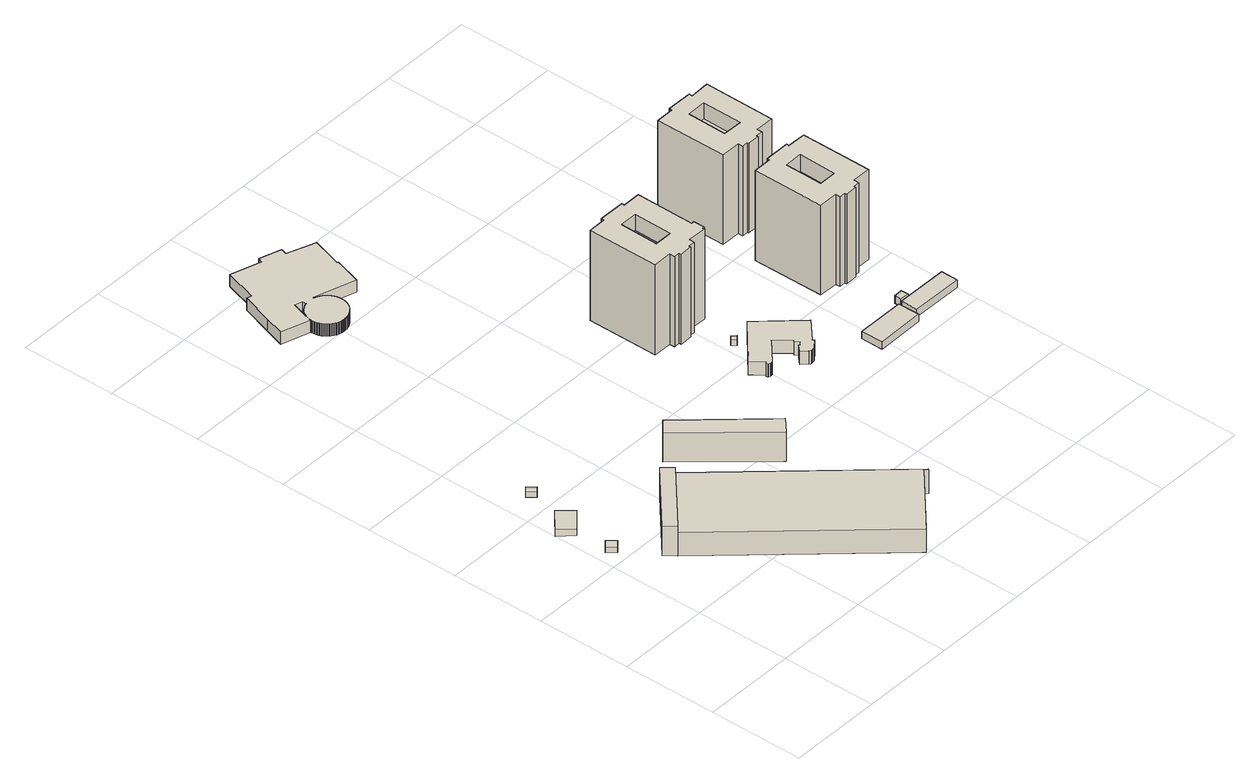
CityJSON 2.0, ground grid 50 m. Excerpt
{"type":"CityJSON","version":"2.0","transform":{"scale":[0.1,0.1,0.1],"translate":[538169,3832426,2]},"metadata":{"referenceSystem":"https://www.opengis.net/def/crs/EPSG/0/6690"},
"CityObjects":{
"building1":{"type":"Building","attributes":{"class":"3001","BuildingDetailAttribute.specifiedBuildingCoverageRate":0.6,"BuildingDetailAttribute.surveyYear":2017,"BuildingHighTideRiskAttribute.description":"1","BuildingHighTideRiskAttribute.rank":"2","BuildingHighTideRiskAttribute.depth":2.82,"BuildingIDAttribute.prefecture":"27","BuildingIDAttribute.city":"27125"},"geometry":[{"type":"Solid","lod":"1","boundaries":[[[[0,1,2,3]],[[2,4,5,3]],[[1,6,4,2]],[[0,7,6,1]],[[3,5,7,0]],[[4,6,7,5]]]]}]},
"building2":{"type":"Building","attributes":{"計測周辺長":46.08,"1/2500図郭":74,"区名":"住之江区","町丁目名称":"南港中６丁目","街区番号":1,"class":"3001","usage":"431","measuredHeight":3.9,"storeysAboveGround":1,"BuildingDetailAttribute.buildingRoofEdgeArea":129.19,"BuildingDetailAttribute.buildingStructureType":"610","BuildingDetailAttribute.buildingStructureOrgType":"2","BuildingDetailAttribute.detailedUsage":"1710","BuildingDetailAttribute.specifiedBuildingCoverageRate":0.6,"BuildingDetailAttribute.surveyYear":2017,"BuildingHighTideRiskAttribute.description":"1","BuildingHighTideRiskAttribute.rank":"2","BuildingHighTideRiskAttribute.depth":2.91,"BuildingIDAttribute.prefecture":"27","BuildingIDAttribute.city":"27125"},"geometry":[{"type":"Solid","lod":"1","boundaries":[[[[8,9,10,11]],[[10,12,13,11]],[[9,14,12,10]],[[8,15,14,9]],[[11,13,15,8]],[[12,14,15,13]]]]}]},
"building3":{"type":"Building","attributes":{"class":"3001","measuredHeight":3,"BuildingDetailAttribute.specifiedBuildingCoverageRate":0.6,"BuildingDetailAttribute.surveyYear":2017,"BuildingHighTideRiskAttribute.description":"1","BuildingHighTideRiskAttribute.rank":"2","BuildingHighTideRiskAttribute.depth":2.24,"BuildingIDAttribute.prefecture":"27","BuildingIDAttribute.city":"27125"},"geometry":[{"type":"Solid","lod":"1","boundaries":[[[[16,17,18,19]],[[18,20,21,19]],[[17,22,20,18]],[[16,23,22,17]],[[19,21,23,16]],[[20,22,23,21]]]]}]},
"building4":{"type":"Building","attributes":{"計測周辺長":97.26,"1/2500図郭":74,"区名":"住之江区","町丁目名称":"南港中６丁目","街区番号":1,"class":"3002","usage":"431","measuredHeight":16.7,"storeysAboveGround":5,"BuildingDetailAttribute.buildingRoofEdgeArea":285.96,"BuildingDetailAttribute.buildingStructureType":"603","BuildingDetailAttribute.buildingStructureOrgType":"3","BuildingDetailAttribute.detailedUsage":"1740","BuildingDetailAttribute.specifiedBuildingCoverageRate":0.6,"BuildingDetailAttribute.surveyYear":2017,"BuildingHighTideRiskAttribute.description":"1","BuildingHighTideRiskAttribute.rank":"2","BuildingHighTideRiskAttribute.depth":2.76,"BuildingIDAttribute.prefecture":"27","BuildingIDAttribute.city":"27125"},"geometry":[{"type":"Solid","lod":"1","boundaries":[[[[24,25,26,27,28]],[[27,29,30,28]],[[26,31,29,27]],[[25,32,31,26]],[[24,33,32,25]],[[28,30,33,24]],[[29,31,32,33,30]]]]}]},
"building5":{"type":"Building","attributes":{"計測周辺長":315.23,"1/2500図郭":74,"区名":"住之江区","町丁目名称":"南港中６丁目","街区番号":1,"class":"3002","usage":"431","measuredHeight":13.5,"storeysAboveGround":5,"BuildingDetailAttribute.buildingRoofEdgeArea":4686.58,"BuildingDetailAttribute.buildingStructureType":"603","BuildingDetailAttribute.buildingStructureOrgType":"3","BuildingDetailAttribute.detailedUsage":"1740","BuildingDetailAttribute.specifiedBuildingCoverageRate":0.6,"BuildingDetailAttribute.surveyYear":2017,"BuildingHighTideRiskAttribute.description":"1","BuildingHighTideRiskAttribute.rank":"2","BuildingHighTideRiskAttribute.depth":2.9,"BuildingIDAttribute.prefecture":"27","BuildingIDAttribute.city":"27125"},"geometry":[{"type":"Solid","lod":"1","boundaries":[[[[34,35,36,37,38,39,40,41]],[[40,42,43,41]],[[39,44,42,40]],[[38,45,44,39]],[[37,46,45,38]],[[36,47,46,37]],[[35,48,47,36]],[[34,49,48,35]],[[41,43,49,34]],[[42,44,45,46,47,48,49,43]]]]}]},
"building6":{"type":"Building","attributes":{"name":"中ふ頭駅","計測周辺長":128.36,"1/2500図郭":74,"区名":"住之江区","町丁目名称":"南港中５丁目","class":"3003","usage":"431","measuredHeight":16.6,"storeysAboveGround":2,"BuildingDetailAttribute.buildingRoofEdgeArea":514.74,"BuildingDetailAttribute.buildingStructureType":"603","BuildingDetailAttribute.buildingStructureOrgType":"3","BuildingDetailAttribute.detailedUsage":"1710","BuildingDetailAttribute.specifiedBuildingCoverageRate":0.6,"BuildingDetailAttribute.surveyYear":2017,"BuildingTsunamiRiskAttribute.description":"1","BuildingTsunamiRiskAttribute.rank":"1","BuildingTsunamiRiskAttribute.depth":0.1,"BuildingHighTideRiskAttribute.description":"1","BuildingHighTideRiskAttribute.rank":"3","BuildingHighTideRiskAttribute.depth":3.16,"BuildingIDAttribute.prefecture":"27","BuildingIDAttribute.city":"27125"},"geometry":[{"type":"Solid","lod":"1","boundaries":[[[[50,51,52,53]],[[52,54,55,53]],[[51,56,54,52]],[[50,57,56,51]],[[53,55,57,50]],[[54,56,57,55]]]]}]},
"building7":{"type":"Building","attributes":{"計測周辺長":233.27,"1/2500図郭":74,"区名":"住之江区","町丁目名称":"南港北１丁目","街区番号":5,"class":"3001","usage":"402","measuredHeight":6.9,"storeysAboveGround":2,"BuildingDetailAttribute.buildingRoofEdgeArea":1903.56,"BuildingDetailAttribute.buildingStructureType":"610","BuildingDetailAttribute.buildingStructureOrgType":"2","BuildingDetailAttribute.detailedUsage":"1401","BuildingDetailAttribute.specifiedBuildingCoverageRate":0.6,"BuildingDetailAttribute.surveyYear":2017,"BuildingHighTideRiskAttribute.description":"1","BuildingHighTideRiskAttribute.rank":"2","BuildingHighTideRiskAttribute.depth":1.86,"BuildingIDAttribute.prefecture":"27","BuildingIDAttribute.city":"27125"},"geometry":[{"type":"Solid","lod":"1","boundaries":[[[[58,59,60,61,62,63,64,65,66,67,68,69,70,71,72,73,74,75,76,77,78,79,80,81,82,83,84,85,86,87,88,89,90,91,92,93,94,95,96,97,98,99,100,101,102,103,104,105,106,107,108,109,110,111,112,113,114,115,116,117,118,119,120,121,122,123,124,125,126,127,128,129,130,131,132,133,134,135,136,137,138,139,140,141,142,143,144,145,146,147,148,149,150,151,152,153,154,155,156,157,158,159,160,161,162,163,164,165,166,167,168,169,170]],[[169,171,172,170]],[[168,173,171,169]],[[167,174,173,168]],[[166,175,174,167]],[[165,176,175,166]],[[164,177,176,165]],[[163,178,177,164]],[[162,179,178,163]],[[161,180,179,162]],[[160,181,180,161]],[[159,182,181,160]],[[158,183,182,159]],[[157,184,183,158]],[[156,185,184,157]],[[155,186,185,156]],[[154,187,186,155]],[[153,188,187,154]],[[152,189,188,153]],[[151,190,189,152]],[[150,191,190,151]],[[149,192,191,150]],[[148,193,192,149]],[[147,194,193,148]],[[146,195,194,147]],[[145,196,195,146]],[[144,197,196,145]],[[143,198,197,144]],[[142,199,198,143]],[[141,200,199,142]],[[140,201,200,141]],[[139,202,201,140]],[[138,203,202,139]],[[137,204,203,138]],[[136,205,204,137]],[[135,206,205,136]],[[134,207,206,135]],[[133,208,207,134]],[[132,209,208,133]],[[131,210,209,132]],[[130,211,210,131]],[[129,212,211,130]],[[128,213,212,129]],[[127,214,213,128]],[[126,215,214,127]],[[125,216,215,126]],[[124,217,216,125]],[[123,218,217,124]],[[122,219,218,123]],[[121,220,219,122]],[[120,221,220,121]],[[119,222,221,120]],[[118,223,222,119]],[[117,224,223,118]],[[116,225,224,117]],[[115,226,225,116]],[[114,227,226,115]],[[113,228,227,114]],[[112,229,228,113]],[[111,230,229,112]],[[110,231,230,111]],[[109,232,231,110]],[[108,233,232,109]],[[107,234,233,108]],[[106,235,234,107]],[[105,236,235,106]],[[104,237,236,105]],[[103,238,237,104]],[[102,239,238,103]],[[101,240,239,102]],[[100,241,240,101]],[[99,242,241,100]],[[98,243,242,99]],[[97,244,243,98]],[[96,245,244,97]],[[95,246,245,96]],[[94,247,246,95]],[[93,248,247,94]],[[92,249,248,93]],[[91,250,249,92]],[[90,251,250,91]],[[89,252,251,90]],[[88,253,252,89]],[[87,254,253,88]],[[86,255,254,87]],[[85,256,255,86]],[[84,257,256,85]],[[83,258,257,84]],[[82,259,258,83]],[[81,260,259,82]],[[80,261,260,81]],[[79,262,261,80]],[[78,263,262,79]],[[77,264,263,78]],[[76,265,264,77]],[[75,266,265,76]],[[74,267,266,75]],[[73,268,267,74]],[[72,269,268,73]],[[71,270,269,72]],[[70,271,270,71]],[[69,272,271,70]],[[68,273,272,69]],[[67,274,273,68]],[[66,275,274,67]],[[65,276,275,66]],[[64,277,276,65]],[[63,278,277,64]],[[62,279,278,63]],[[61,280,279,62]],[[60,281,280,61]],[[59,282,281,60]],[[58,283,282,59]],[[170,172,283,58]],[[171,173,174,175,176,177,178,179,180,181,182,183,184,185,186,187,188,189,190,191,192,193,194,195,196,197,198,199,200,201,202,203,204,205,206,207,208,209,210,211,212,213,214,215,216,217,218,219,220,221,222,223,224,225,226,227,228,229,230,231,232,233,234,235,236,237,238,239,240,241,242,243,244,245,246,247,248,249,250,251,252,253,254,255,256,257,258,259,260,261,262,263,264,265,266,267,268,269,270,271,272,273,274,275,276,277,278,279,280,281,282,283,172]]]]}]},
"building8":{"type":"Building","attributes":{"class":"3003","BuildingDetailAttribute.specifiedBuildingCoverageRate":0.6,"BuildingDetailAttribute.surveyYear":2017,"BuildingHighTideRiskAttribute.description":"1","BuildingHighTideRiskAttribute.rank":"2","BuildingHighTideRiskAttribute.depth":1.05,"BuildingIDAttribute.prefecture":"27","BuildingIDAttribute.city":"27125"},"geometry":[{"type":"Solid","lod":"1","boundaries":[[[[284,285,286,287]],[[286,288,289,287]],[[285,290,288,286]],[[284,291,290,285]],[[287,289,291,284]],[[288,290,291,289]]]]}]},
"building9":{"type":"Building","attributes":{"class":"3002","measuredHeight":41.6,"BuildingDetailAttribute.specifiedBuildingCoverageRate":0.6,"BuildingDetailAttribute.surveyYear":2017,"BuildingHighTideRiskAttribute.description":"1","BuildingHighTideRiskAttribute.rank":"2","BuildingHighTideRiskAttribute.depth":0.568,"BuildingIDAttribute.prefecture":"27","BuildingIDAttribute.city":"27125"},"geometry":[{"type":"Solid","lod":"1","boundaries":[[[[292,293,294,295]],[[294,296,297,295]],[[293,298,296,294]],[[292,299,298,293]],[[295,297,299,292]],[[296,298,299,297]]]]}]},
"building10":{"type":"Building","attributes":{"計測周辺長":216.29,"1/2500図郭":74,"区名":"住之江区","町丁目名称":"南港中５丁目","街区番号":3,"class":"3002","usage":"412","measuredHeight":51.2,"storeysAboveGround":14,"BuildingDetailAttribute.buildingRoofEdgeArea":1143.84,"BuildingDetailAttribute.buildingStructureType":"603","BuildingDetailAttribute.buildingStructureOrgType":"3","BuildingDetailAttribute.detailedUsage":"1130","BuildingDetailAttribute.specifiedBuildingCoverageRate":0.6,"BuildingDetailAttribute.surveyYear":2017,"BuildingHighTideRiskAttribute.description":"1","BuildingHighTideRiskAttribute.rank":"2","BuildingHighTideRiskAttribute.depth":0.617,"BuildingIDAttribute.prefecture":"27","BuildingIDAttribute.city":"27125"},"geometry":[{"type":"Solid","lod":"1","boundaries":[[[[300,301,302,303,304,305,306,307,308,309,310,311,312,313,314,315,316,317,318,319],[320,321,322,323]],[[318,324,325,319]],[[317,326,324,318]],[[316,327,326,317]],[[315,328,327,316]],[[314,329,328,315]],[[313,330,329,314]],[[312,331,330,313]],[[311,332,331,312]],[[310,333,332,311]],[[309,334,333,310]],[[308,335,334,309]],[[307,336,335,308]],[[306,337,336,307]],[[305,338,337,306]],[[304,339,338,305]],[[303,340,339,304]],[[302,341,340,303]],[[301,342,341,302]],[[300,343,342,301]],[[319,325,343,300]],[[322,344,345,323]],[[321,346,344,322]],[[320,347,346,321]],[[323,345,347,320]],[[324,326,327,328,329,330,331,332,333,334,335,336,337,338,339,340,341,342,343,325],[344,346,347,345]]]]}]},
"building11":{"type":"Building","attributes":{"計測周辺長":125.07,"1/2500図郭":74,"区名":"住之江区","町丁目名称":"南港中５丁目","街区番号":3,"class":"3001","usage":"422","measuredHeight":7.4,"storeysAboveGround":2,"BuildingDetailAttribute.buildingRoofEdgeArea":551.06,"BuildingDetailAttribute.buildingStructureType":"610","BuildingDetailAttribute.buildingStructureOrgType":"2","BuildingDetailAttribute.detailedUsage":"1402","BuildingDetailAttribute.specifiedBuildingCoverageRate":0.6,"BuildingDetailAttribute.surveyYear":2017,"BuildingHighTideRiskAttribute.description":"1","BuildingHighTideRiskAttribute.rank":"2","BuildingHighTideRiskAttribute.depth":1.65,"BuildingIDAttribute.prefecture":"27","BuildingIDAttribute.city":"27125"},"geometry":[{"type":"Solid","lod":"1","boundaries":[[[[348,349,350,351,352,353,354,355,356,357,358,359,360,361,362,363,364,365,366,367,368,369,370,371]],[[370,372,373,371]],[[369,374,372,370]],[[368,375,374,369]],[[367,376,375,368]],[[366,377,376,367]],[[365,378,377,366]],[[364,379,378,365]],[[363,380,379,364]],[[362,381,380,363]],[[361,382,381,362]],[[360,383,382,361]],[[359,384,383,360]],[[358,385,384,359]],[[357,386,385,358]],[[356,387,386,357]],[[355,388,387,356]],[[354,389,388,355]],[[353,390,389,354]],[[352,391,390,353]],[[351,392,391,352]],[[350,393,392,351]],[[349,394,393,350]],[[348,395,394,349]],[[371,373,395,348]],[[372,374,375,376,377,378,379,380,381,382,383,384,385,386,387,388,389,390,391,392,393,394,395,373]]]]}]},
"building12":{"type":"Building","attributes":{"計測周辺長":74.25,"1/2500図郭":74,"区名":"住之江区","町丁目名称":"南港中５丁目","街区番号":5,"class":"3001","usage":"412","measuredHeight":4.2,"storeysAboveGround":1,"BuildingDetailAttribute.buildingRoofEdgeArea":296.44,"BuildingDetailAttribute.buildingStructureType":"610","BuildingDetailAttribute.buildingStructureOrgType":"2","BuildingDetailAttribute.detailedUsage":"1130","BuildingDetailAttribute.specifiedBuildingCoverageRate":0.6,"BuildingDetailAttribute.surveyYear":2017,"BuildingHighTideRiskAttribute.description":"1","BuildingHighTideRiskAttribute.rank":"2","BuildingHighTideRiskAttribute.depth":1.16,"BuildingIDAttribute.prefecture":"27","BuildingIDAttribute.city":"27125"},"geometry":[{"type":"Solid","lod":"1","boundaries":[[[[396,397,398,399]],[[398,400,401,399]],[[397,402,400,398]],[[396,403,402,397]],[[399,401,403,396]],[[400,402,403,401]]]]}]},
"building13":{"type":"Building","attributes":{"計測周辺長":38.5,"1/2500図郭":74,"区名":"住之江区","町丁目名称":"南港中５丁目","街区番号":3,"class":"3003","usage":"412","storeysAboveGround":1,"BuildingDetailAttribute.buildingRoofEdgeArea":81.25,"BuildingDetailAttribute.buildingStructureType":"610","BuildingDetailAttribute.buildingStructureOrgType":"2","BuildingDetailAttribute.detailedUsage":"1130","BuildingDetailAttribute.specifiedBuildingCoverageRate":0.6,"BuildingDetailAttribute.surveyYear":2017,"BuildingHighTideRiskAttribute.description":"1","BuildingHighTideRiskAttribute.rank":"2","BuildingHighTideRiskAttribute.depth":0.952,"BuildingIDAttribute.prefecture":"27","BuildingIDAttribute.city":"27125"},"geometry":[{"type":"Solid","lod":"1","boundaries":[[[[404,405,406,407]],[[406,408,409,407]],[[405,410,408,406]],[[404,411,410,405]],[[407,409,411,404]],[[408,410,411,409]]]]}]},
"building14":{"type":"Building","attributes":{"計測周辺長":39.25,"1/2500図郭":74,"区名":"住之江区","町丁目名称":"南港中５丁目","街区番号":3,"class":"3003","usage":"412","storeysAboveGround":1,"BuildingDetailAttribute.buildingRoofEdgeArea":82.69,"BuildingDetailAttribute.buildingStructureType":"610","BuildingDetailAttribute.buildingStructureOrgType":"2","BuildingDetailAttribute.detailedUsage":"1130","BuildingDetailAttribute.specifiedBuildingCoverageRate":0.6,"BuildingDetailAttribute.surveyYear":2017,"BuildingHighTideRiskAttribute.description":"1","BuildingHighTideRiskAttribute.rank":"2","BuildingHighTideRiskAttribute.depth":1.02,"BuildingIDAttribute.prefecture":"27","BuildingIDAttribute.city":"27125"},"geometry":[{"type":"Solid","lod":"1","boundaries":[[[[412,413,414,415]],[[414,416,417,415]],[[413,418,416,414]],[[412,419,418,413]],[[415,417,419,412]],[[416,418,419,417]]]]}]},
"building15":{"type":"Building","attributes":{"計測周辺長":27.58,"1/2500図郭":74,"区名":"住之江区","町丁目名称":"南港中５丁目","街区番号":3,"class":"3003","usage":"412","storeysAboveGround":1,"BuildingDetailAttribute.buildingRoofEdgeArea":35.81,"BuildingDetailAttribute.buildingStructureType":"610","BuildingDetailAttribute.buildingStructureOrgType":"2","BuildingDetailAttribute.detailedUsage":"1130","BuildingDetailAttribute.specifiedBuildingCoverageRate":0.6,"BuildingDetailAttribute.surveyYear":2017,"BuildingHighTideRiskAttribute.description":"1","BuildingHighTideRiskAttribute.rank":"2","BuildingHighTideRiskAttribute.depth":0.916,"BuildingIDAttribute.prefecture":"27","BuildingIDAttribute.city":"27125"},"geometry":[{"type":"Solid","lod":"1","boundaries":[[[[420,421,422,423]],[[422,424,425,423]],[[421,426,424,422]],[[420,427,426,421]],[[423,425,427,420]],[[424,426,427,425]]]]}]},
"building16":{"type":"Building","attributes":{"計測周辺長":33.75,"1/2500図郭":74,"区名":"住之江区","町丁目名称":"南港中５丁目","街区番号":3,"class":"3003","usage":"412","storeysAboveGround":1,"BuildingDetailAttribute.buildingRoofEdgeArea":65.84,"BuildingDetailAttribute.buildingStructureType":"610","BuildingDetailAttribute.buildingStructureOrgType":"2","BuildingDetailAttribute.detailedUsage":"1130","BuildingDetailAttribute.specifiedBuildingCoverageRate":0.6,"BuildingDetailAttribute.surveyYear":2017,"BuildingHighTideRiskAttribute.description":"1","BuildingHighTideRiskAttribute.rank":"2","BuildingHighTideRiskAttribute.depth":0.895,"BuildingIDAttribute.prefecture":"27","BuildingIDAttribute.city":"27125"},"geometry":[{"type":"Solid","lod":"1","boundaries":[[[[428,429,430,431]],[[430,432,433,431]],[[429,434,432,430]],[[428,435,434,429]],[[431,433,435,428]],[[432,434,435,433]]]]}]},
"building17":{"type":"Building","attributes":{"計測周辺長":34.76,"1/2500図郭":74,"区名":"住之江区","町丁目名称":"南港中５丁目","街区番号":3,"class":"3003","usage":"412","storeysAboveGround":1,"BuildingDetailAttribute.buildingRoofEdgeArea":70.12,"BuildingDetailAttribute.buildingStructureType":"610","BuildingDetailAttribute.buildingStructureOrgType":"2","BuildingDetailAttribute.detailedUsage":"1130","BuildingDetailAttribute.specifiedBuildingCoverageRate":0.6,"BuildingDetailAttribute.surveyYear":2017,"BuildingHighTideRiskAttribute.description":"1","BuildingHighTideRiskAttribute.rank":"2","BuildingHighTideRiskAttribute.depth":0.997,"BuildingIDAttribute.prefecture":"27","BuildingIDAttribute.city":"27125"},"geometry":[{"type":"Solid","lod":"1","boundaries":[[[[436,437,438,439]],[[438,440,441,439]],[[437,442,440,438]],[[436,443,442,437]],[[439,441,443,436]],[[440,442,443,441]]]]}]},
"building18":{"type":"Building","attributes":{"計測周辺長":16.51,"1/2500図郭":74,"区名":"住之江区","町丁目名称":"南港中５丁目","街区番号":5,"class":"3001","usage":"412","measuredHeight":4.5,"storeysAboveGround":1,"BuildingDetailAttribute.buildingRoofEdgeArea":16.75,"BuildingDetailAttribute.buildingStructureType":"610","BuildingDetailAttribute.buildingStructureOrgType":"2","BuildingDetailAttribute.detailedUsage":"1130","BuildingDetailAttribute.specifiedBuildingCoverageRate":0.6,"BuildingDetailAttribute.surveyYear":2017,"BuildingHighTideRiskAttribute.description":"1","BuildingHighTideRiskAttribute.rank":"2","BuildingHighTideRiskAttribute.depth":0.919,"BuildingIDAttribute.prefecture":"27","BuildingIDAttribute.city":"27125"},"geometry":[{"type":"Solid","lod":"1","boundaries":[[[[444,445,446,447]],[[446,448,449,447]],[[445,450,448,446]],[[444,451,450,445]],[[447,449,451,444]],[[448,450,451,449]]]]}]},
"building19":{"type":"Building","attributes":{"計測周辺長":26.32,"1/2500図郭":74,"区名":"住之江区","町丁目名称":"南港中５丁目","街区番号":3,"class":"3003","usage":"412","storeysAboveGround":1,"BuildingDetailAttribute.buildingRoofEdgeArea":29.38,"BuildingDetailAttribute.buildingStructureType":"610","BuildingDetailAttribute.buildingStructureOrgType":"2","BuildingDetailAttribute.detailedUsage":"1130","BuildingDetailAttribute.specifiedBuildingCoverageRate":0.6,"BuildingDetailAttribute.surveyYear":2017,"BuildingHighTideRiskAttribute.description":"1","BuildingHighTideRiskAttribute.rank":"2","BuildingHighTideRiskAttribute.depth":0.989,"BuildingIDAttribute.prefecture":"27","BuildingIDAttribute.city":"27125"},"geometry":[{"type":"Solid","lod":"1","boundaries":[[[[452,453,454,455]],[[454,456,457,455]],[[453,458,456,454]],[[452,459,458,453]],[[455,457,459,452]],[[456,458,459,457]]]]}]},
"building20":{"type":"Building","attributes":{"計測周辺長":72.76,"1/2500図郭":74,"区名":"住之江区","町丁目名称":"南港中５丁目","街区番号":5,"class":"3001","usage":"412","measuredHeight":4.4,"storeysAboveGround":1,"BuildingDetailAttribute.buildingRoofEdgeArea":246.44,"BuildingDetailAttribute.buildingStructureType":"610","BuildingDetailAttribute.buildingStructureOrgType":"2","BuildingDetailAttribute.detailedUsage":"1130","BuildingDetailAttribute.specifiedBuildingCoverageRate":0.6,"BuildingDetailAttribute.surveyYear":2017,"BuildingHighTideRiskAttribute.description":"1","BuildingHighTideRiskAttribute.rank":"2","BuildingHighTideRiskAttribute.depth":0.919,"BuildingIDAttribute.prefecture":"27","BuildingIDAttribute.city":"27125"},"geometry":[{"type":"Solid","lod":"1","boundaries":[[[[460,461,462,463]],[[462,464,465,463]],[[461,466,464,462]],[[460,467,466,461]],[[463,465,467,460]],[[464,466,467,465]]]]}]},
"building21":{"type":"Building","attributes":{"計測周辺長":211.08,"1/2500図郭":74,"区名":"住之江区","町丁目名称":"南港中５丁目","街区番号":3,"class":"3002","usage":"412","measuredHeight":51.1,"storeysAboveGround":14,"BuildingDetailAttribute.buildingRoofEdgeArea":1137.94,"BuildingDetailAttribute.buildingStructureType":"603","BuildingDetailAttribute.buildingStructureOrgType":"3","BuildingDetailAttribute.detailedUsage":"1130","BuildingDetailAttribute.specifiedBuildingCoverageRate":0.6,"BuildingDetailAttribute.surveyYear":2017,"BuildingHighTideRiskAttribute.description":"1","BuildingHighTideRiskAttribute.rank":"2","BuildingHighTideRiskAttribute.depth":0.939,"BuildingIDAttribute.prefecture":"27","BuildingIDAttribute.city":"27125"},"geometry":[{"type":"Solid","lod":"1","boundaries":[[[[468,469,470,471,472,473,474,475,476,477,478,479,480,481,482,483],[484,485,486,487]],[[482,488,489,483]],[[481,490,488,482]],[[480,491,490,481]],[[479,492,491,480]],[[478,493,492,479]],[[477,494,493,478]],[[476,495,494,477]],[[475,496,495,476]],[[474,497,496,475]],[[473,498,497,474]],[[472,499,498,473]],[[471,500,499,472]],[[470,501,500,471]],[[469,502,501,470]],[[468,503,502,469]],[[483,489,503,468]],[[486,504,505,487]],[[485,506,504,486]],[[484,507,506,485]],[[487,505,507,484]],[[488,490,491,492,493,494,495,496,497,498,499,500,501,502,503,489],[504,506,507,505]]]]}]},
"building22":{"type":"Building","attributes":{"class":"3002","measuredHeight":41.5,"BuildingDetailAttribute.specifiedBuildingCoverageRate":0.6,"BuildingDetailAttribute.surveyYear":2017,"BuildingHighTideRiskAttribute.description":"1","BuildingHighTideRiskAttribute.rank":"2","BuildingHighTideRiskAttribute.depth":0.738,"BuildingIDAttribute.prefecture":"27","BuildingIDAttribute.city":"27125"},"geometry":[{"type":"Solid","lod":"1","boundaries":[[[[508,509,510,511]],[[510,512,513,511]],[[509,514,512,510]],[[508,515,514,509]],[[511,513,515,508]],[[512,514,515,513]]]]}]},
"building23":{"type":"Building","attributes":{"計測周辺長":216.58,"1/2500図郭":74,"区名":"住之江区","町丁目名称":"南港中５丁目","街区番号":3,"class":"3002","usage":"412","measuredHeight":50.9,"storeysAboveGround":14,"BuildingDetailAttribute.buildingRoofEdgeArea":1125.84,"BuildingDetailAttribute.buildingStructureType":"603","BuildingDetailAttribute.buildingStructureOrgType":"3","BuildingDetailAttribute.detailedUsage":"1130","BuildingDetailAttribute.specifiedBuildingCoverageRate":0.6,"BuildingDetailAttribute.surveyYear":2017,"BuildingHighTideRiskAttribute.description":"1","BuildingHighTideRiskAttribute.rank":"2","BuildingHighTideRiskAttribute.depth":0.717,"BuildingIDAttribute.prefecture":"27","BuildingIDAttribute.city":"27125"},"geometry":[{"type":"Solid","lod":"1","boundaries":[[[[516,517,518,519,520,521,522,523,524,525,526,527,528,529,530,531],[532,533,534,535]],[[530,536,537,531]],[[529,538,536,530]],[[528,539,538,529]],[[527,540,539,528]],[[526,541,540,527]],[[525,542,541,526]],[[524,543,542,525]],[[523,544,543,524]],[[522,545,544,523]],[[521,546,545,522]],[[520,547,546,521]],[[519,548,547,520]],[[518,549,548,519]],[[517,550,549,518]],[[516,551,550,517]],[[531,537,551,516]],[[534,552,553,535]],[[533,554,552,534]],[[532,555,554,533]],[[535,553,555,532]],[[536,538,539,540,541,542,543,544,545,546,547,548,549,550,551,537],[552,554,555,553]]]]}]},
"building24":{"type":"Building","attributes":{"class":"3002","measuredHeight":41.8,"BuildingDetailAttribute.specifiedBuildingCoverageRate":0.6,"BuildingDetailAttribute.surveyYear":2017,"BuildingHighTideRiskAttribute.description":"1","BuildingHighTideRiskAttribute.rank":"2","BuildingHighTideRiskAttribute.depth":0.625,"BuildingIDAttribute.prefecture":"27","BuildingIDAttribute.city":"27125"},"geometry":[{"type":"Solid","lod":"1","boundaries":[[[[556,557,558,559]],[[558,560,561,559]],[[557,562,560,558]],[[556,563,562,557]],[[559,561,563,556]],[[560,562,563,561]]]]}]}
},
"vertices":[
[58,1098,10],[94,1128,10],[130,1086,10],[93,1055,10],[130,1086,40],[93,1055,40],[94,1128,40],[58,1098,40],
[3,1340,9],[105,1431,9],[168,1357,9],[69,1271,9],[168,1357,48],[69,1271,48],[105,1431,48],[3,1340,48],
[122,1613,17],[147,1635,17],[180,1596,17],[155,1575,17],[180,1596,48],[155,1575,48],[147,1635,48],[122,1613,48],
[558,1112,14],[246,834,14],[201,885,14],[512,1163,14],[541,1131,14],[512,1163,181],[541,1131,181],[201,885,181],[246,834,181],[558,1112,181],
[545,1135,12],[1309,275,12],[1304,268,12],[1289,285,12],[978,8,12],[246,834,12],[558,1112,12],[541,1131,12],[558,1112,146],[541,1131,146],[246,834,146],[978,8,146],[1289,285,146],[1304,268,146],[1309,275,146],[545,1135,146],
[713,1317,9],[783,1375,9],[1144,967,9],[1072,901,9],[1144,967,175],[1072,901,175],[783,1375,175],[713,1317,175],
[692,3517,22],[682,3485,22],[704,3477,22],[831,3430,22],[782,3271,22],[788,3269,22],[742,3122,22],[523,3190,22],[523,3186,22],[526,3185,22],[532,3183,22],[538,3180,22],[544,3178,22],[550,3174,22],[555,3171,22],[560,3167,22],[565,3163,22],[570,3158,22],[574,3154,22],[578,3149,22],[582,3143,22],[585,3138,22],[588,3132,22],[591,3126,22],[593,3120,22],[595,3114,22],[596,3108,22],[597,3102,22],[598,3095,22],[598,3089,22],[598,3083,22],[598,3076,22],[597,3070,22],[596,3064,22],[594,3057,22],[592,3051,22],[589,3045,22],[587,3040,22],[583,3034,22],[580,3029,22],[576,3024,22],[572,3019,22],[567,3014,22],[563,3010,22],[558,3006,22],[552,3002,22],[547,2999,22],[541,2996,22],[535,2993,22],[529,2991,22],[523,2989,22],[517,2987,22],[511,2986,22],[504,2986,22],[498,2985,22],[492,2985,22],[485,2986,22],[479,2987,22],[473,2988,22],[466,2990,22],[460,2992,22],[454,2994,22],[449,2997,22],[443,3000,22],[438,3004,22],[433,3008,22],[428,3012,22],[423,3016,22],[419,3021,22],[415,3026,22],[411,3031,22],[408,3037,22],[405,3042,22],[402,3048,22],[400,3054,22],[398,3060,22],[396,3066,22],[395,3073,22],[395,3079,22],[394,3086,22],[394,3092,22],[395,3098,22],[396,3105,22],[397,3111,22],[399,3117,22],[401,3123,22],[403,3129,22],[406,3135,22],[409,3141,22],[413,3146,22],[417,3151,22],[421,3156,22],[425,3160,22],[430,3165,22],[435,3169,22],[440,3173,22],[446,3176,22],[451,3179,22],[457,3182,22],[463,3184,22],[469,3186,22],[472,3186,22],[469,3207,22],[429,3219,22],[391,3094,22],[242,3141,22],[276,3247,22],[330,3414,22],[356,3406,22],[409,3578,22],[546,3536,22],[569,3528,22],[577,3553,22],[569,3528,91],[577,3553,91],[546,3536,91],[409,3578,91],[356,3406,91],[330,3414,91],[276,3247,91],[242,3141,91],[391,3094,91],[429,3219,91],[469,3207,91],[472,3186,91],[469,3186,91],[463,3184,91],[457,3182,91],[451,3179,91],[446,3176,91],[440,3173,91],[435,3169,91],[430,3165,91],[425,3160,91],[421,3156,91],[417,3151,91],[413,3146,91],[409,3141,91],[406,3135,91],[403,3129,91],[401,3123,91],[399,3117,91],[397,3111,91],[396,3105,91],[395,3098,91],[394,3092,91],[394,3086,91],[395,3079,91],[395,3073,91],[396,3066,91],[398,3060,91],[400,3054,91],[402,3048,91],[405,3042,91],[408,3037,91],[411,3031,91],[415,3026,91],[419,3021,91],[423,3016,91],[428,3012,91],[433,3008,91],[438,3004,91],[443,3000,91],[449,2997,91],[454,2994,91],[460,2992,91],[466,2990,91],[473,2988,91],[479,2987,91],[485,2986,91],[492,2985,91],[498,2985,91],[504,2986,91],[511,2986,91],[517,2987,91],[523,2989,91],[529,2991,91],[535,2993,91],[541,2996,91],[547,2999,91],[552,3002,91],[558,3006,91],[563,3010,91],[567,3014,91],[572,3019,91],[576,3024,91],[580,3029,91],[583,3034,91],[587,3040,91],[589,3045,91],[592,3051,91],[594,3057,91],[596,3064,91],[597,3070,91],[598,3076,91],[598,3083,91],[598,3089,91],[598,3095,91],[597,3102,91],[596,3108,91],[595,3114,91],[593,3120,91],[591,3126,91],[588,3132,91],[585,3138,91],[582,3143,91],[578,3149,91],[574,3154,91],[570,3158,91],[565,3163,91],[560,3167,91],[555,3171,91],[550,3174,91],[544,3178,91],[538,3180,91],[532,3183,91],[526,3185,91],[523,3186,91],[523,3190,91],[742,3122,91],[788,3269,91],[782,3271,91],[831,3430,91],[704,3477,91],[682,3485,91],[692,3517,91],
[1518,1603,31],[1542,1623,31],[1563,1601,31],[1538,1580,31],[1563,1601,61],[1538,1580,61],[1542,1623,61],[1518,1603,61],
[1370,1909,36],[1373,2114,36],[1468,2115,36],[1465,1910,36],[1468,2115,452],[1465,1910,452],[1373,2114,452],[1370,1909,452],
[1384,1776,30],[1383,1789,30],[1351,1788,30],[1351,1816,30],[1251,1815,30],[1252,2195,30],[1347,2196,30],[1347,2211,30],[1487,2210,30],[1487,2195,30],[1584,2196,30],[1582,1883,30],[1597,1883,30],[1598,1823,30],[1588,1823,30],[1588,1813,30],[1488,1815,30],[1486,1787,30],[1451,1787,30],[1451,1777,30],[1468,2115,30],[1373,2114,30],[1370,1909,30],[1465,1910,30],[1451,1787,543],[1451,1777,543],[1486,1787,543],[1488,1815,543],[1588,1813,543],[1588,1823,543],[1598,1823,543],[1597,1883,543],[1582,1883,543],[1584,2196,543],[1487,2195,543],[1487,2210,543],[1347,2211,543],[1347,2196,543],[1252,2195,543],[1251,1815,543],[1351,1816,543],[1351,1788,543],[1383,1789,543],[1384,1776,543],[1370,1909,543],[1465,1910,543],[1373,2114,543],[1468,2115,543],
[1661,1256,19],[1653,1262,19],[1626,1292,19],[1658,1324,19],[1662,1320,19],[1677,1333,19],[1660,1352,19],[1669,1362,19],[1604,1439,19],[1491,1337,19],[1484,1335,19],[1476,1336,19],[1469,1339,19],[1466,1344,19],[1465,1350,19],[1472,1357,19],[1421,1419,19],[1638,1607,19],[1827,1397,19],[1724,1302,19],[1730,1294,19],[1688,1259,19],[1681,1257,19],[1672,1256,19],[1681,1257,93],[1672,1256,93],[1688,1259,93],[1730,1294,93],[1724,1302,93],[1827,1397,93],[1638,1607,93],[1421,1419,93],[1472,1357,93],[1465,1350,93],[1466,1344,93],[1469,1339,93],[1476,1336,93],[1484,1335,93],[1491,1337,93],[1604,1439,93],[1669,1362,93],[1660,1352,93],[1677,1333,93],[1662,1320,93],[1658,1324,93],[1626,1292,93],[1653,1262,93],[1661,1256,93],
[1935,1074,28],[1934,1192,28],[2189,1192,28],[2190,1077,28],[2189,1192,70],[2190,1077,70],[1934,1192,70],[1935,1074,70],
[1691,2267,31],[1691,2329,31],[1820,2330,31],[1821,2268,31],[1820,2330,61],[1821,2268,61],[1691,2329,61],[1691,2267,61],
[1685,2349,30],[1685,2412,30],[1820,2410,30],[1820,2350,30],[1820,2410,60],[1820,2350,60],[1685,2412,60],[1685,2349,60],
[1702,2469,32],[1804,2490,32],[1812,2455,32],[1712,2437,32],[1812,2455,62],[1712,2437,62],[1804,2490,62],[1702,2469,62],
[1829,2268,32],[1828,2328,32],[1935,2332,32],[1936,2269,32],[1935,2332,62],[1936,2269,62],[1828,2328,62],[1829,2268,62],
[1828,2348,32],[1830,2413,32],[1937,2412,32],[1940,2349,32],[1937,2412,62],[1940,2349,62],[1830,2413,62],[1828,2348,62],
[2219,1205,30],[2219,1240,30],[2264,1240,30],[2266,1203,30],[2264,1240,74],[2266,1203,74],[2219,1240,74],[2219,1205,74],
[1819,2490,32],[1919,2516,32],[1926,2489,32],[1827,2463,32],[1926,2489,62],[1827,2463,62],[1919,2516,62],[1819,2490,62],
[2207,1102,31],[2209,1192,31],[2482,1190,31],[2482,1100,31],[2482,1190,75],[2482,1100,75],[2209,1192,75],[2207,1102,75],
[2184,1492,31],[2184,1502,31],[2151,1501,31],[2151,1526,31],[2051,1528,31],[2049,1910,31],[2147,1911,31],[2149,1924,31],[2284,1925,31],[2282,1910,31],[2382,1909,31],[2381,1529,31],[2283,1530,31],[2281,1503,31],[2248,1502,31],[2249,1492,31],[2265,1830,31],[2170,1829,31],[2170,1629,31],[2262,1630,31],[2248,1502,542],[2249,1492,542],[2281,1503,542],[2283,1530,542],[2381,1529,542],[2382,1909,542],[2282,1910,542],[2284,1925,542],[2149,1924,542],[2147,1911,542],[2049,1910,542],[2051,1528,542],[2151,1526,542],[2151,1501,542],[2184,1502,542],[2184,1492,542],[2170,1629,542],[2262,1630,542],[2170,1829,542],[2265,1830,542],
[2170,1629,33],[2170,1829,33],[2265,1830,33],[2262,1630,33],[2265,1830,448],[2262,1630,448],[2170,1829,448],[2170,1629,448],
[2178,2057,31],[2178,2064,31],[2145,2064,31],[2145,2089,31],[2043,2090,31],[2042,2470,31],[2139,2471,31],[2141,2486,31],[2276,2485,31],[2274,2467,31],[2381,2471,31],[2378,2091,31],[2280,2093,31],[2280,2063,31],[2245,2065,31],[2245,2057,31],[2270,2395,31],[2167,2394,31],[2164,2184,31],[2267,2182,31],[2245,2065,541],[2245,2057,541],[2280,2063,541],[2280,2093,541],[2378,2091,541],[2381,2471,541],[2274,2467,541],[2276,2485,541],[2141,2486,541],[2139,2471,541],[2042,2470,541],[2043,2090,541],[2145,2089,541],[2145,2064,541],[2178,2064,541],[2178,2057,541],[2164,2184,541],[2267,2182,541],[2167,2394,541],[2270,2395,541],
[2164,2184,34],[2167,2394,34],[2270,2395,34],[2267,2182,34],[2270,2395,452],[2267,2182,452],[2167,2394,452],[2164,2184,452]
]}
